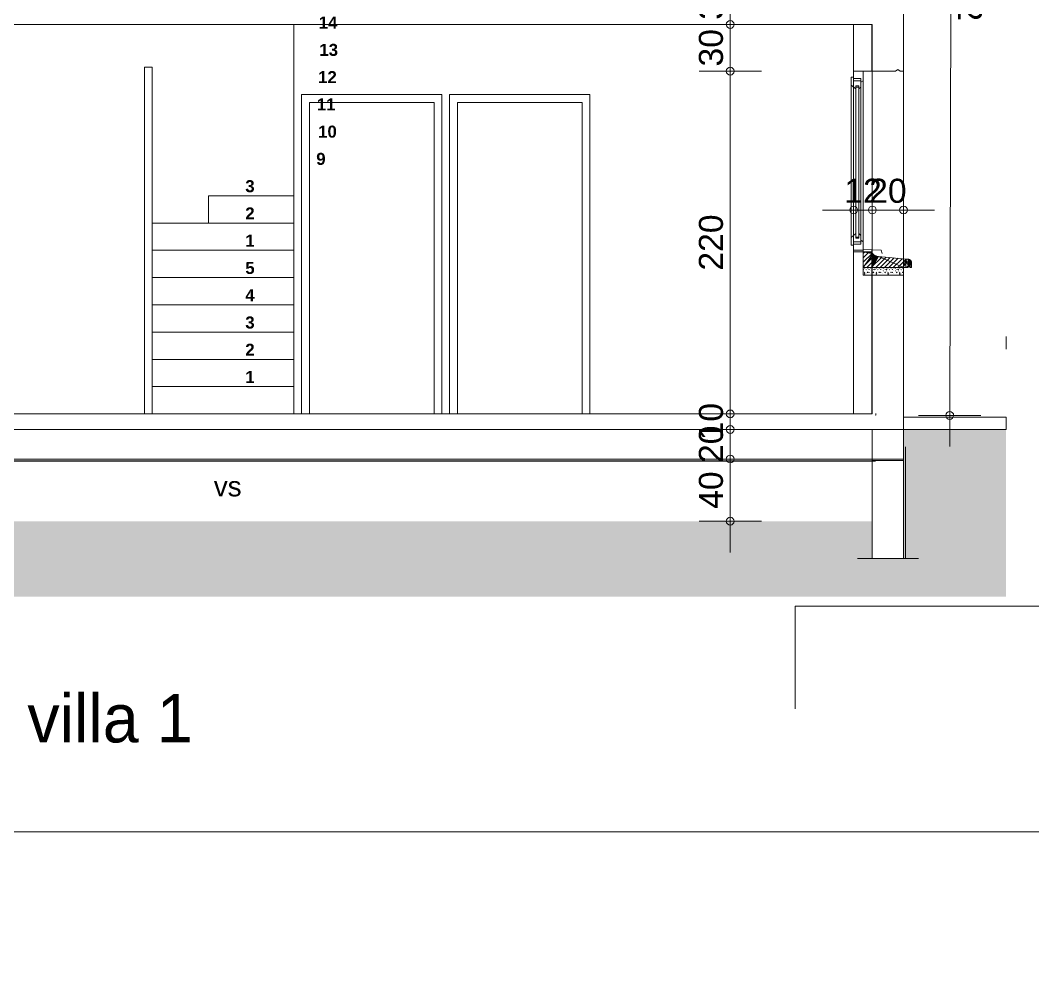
# Model space of a CAD drawing. Header units: metres. Extents: x 1.8 to 67.5, y -52.8 to -10.8.
# Drawn here: x 35.48 to 41.98, y -40.18 to -33.99 of the extents above; entities that cross this region are included whole.
import ezdxf
from ezdxf.enums import TextEntityAlignment as Align
from ezdxf.lldxf.tags import DXFTag

# ---------------------------------------------------------------- set-up
doc = ezdxf.new("R2010")
doc.units = ezdxf.units.M
doc.header["$MEASUREMENT"] = 0
for name, color, linetype in [('Calque commun', 7, 'Continuous'), ('Cotations', 7, 'Continuous'), ('Textes', 7, 'Continuous')]:
    doc.layers.add(name, color=color, linetype=linetype)
doc.styles.add('Arial10', font='arial.ttf', dxfattribs={"height": 0.127566})
doc.styles.add('Arial11', font='arialbd.ttf', dxfattribs={"height": 0.077267})
doc.styles.add('Arial9', font='arial.ttf', dxfattribs={"height": 0.154626})
doc.styles.add('Century Gothic10', font='GOTHIC.TTF', dxfattribs={"height": 0.310302})
tags = doc.linetypes.add('HIDDEN', pattern=[0.375, 0.25, -0.125]).pattern_tags.tags
tags[6:7] = [DXFTag(74, 4), DXFTag(75, 0), DXFTag(340, '0'), DXFTag(46, 1.0), DXFTag(50, 0.0), DXFTag(44, 0.0), DXFTag(45, 0.0)]
tags[4:5] = [DXFTag(74, 4), DXFTag(75, 0), DXFTag(340, '0'), DXFTag(46, 1.0), DXFTag(50, 0.0), DXFTag(44, 0.0), DXFTag(45, 0.0)]
tags = doc.linetypes.add('HIDDENX2', pattern=[0.75, 0.5, -0.25]).pattern_tags.tags
tags[6:7] = [DXFTag(74, 4), DXFTag(75, 0), DXFTag(340, '0'), DXFTag(46, 1.0), DXFTag(50, 0.0), DXFTag(44, 0.0), DXFTag(45, 0.0)]
tags[4:5] = [DXFTag(74, 4), DXFTag(75, 0), DXFTag(340, '0'), DXFTag(46, 1.0), DXFTag(50, 0.0), DXFTag(44, 0.0), DXFTag(45, 0.0)]

# ---------------------------------------------------------------- blocks, each defined once
blk = doc.blocks.new('CARTDCE')
at = {"layer": 'Calque commun', "color": 9, "linetype": 'Continuous', "lineweight": 9}
for p, q in [((20.202, 28.93), (-21.798, 28.93)), ((-21.798, 28.93), (-21.798, 27.609))]:
    blk.add_line(p, q, dxfattribs=at)
blk = doc.blocks.new('new187')
at = {"layer": 'Cotations', "color": 14, "linetype": 'Continuous', "lineweight": 9}
blk.add_arc((0, 0), 0.5, 0, 359.9994, dxfattribs=at)
blk = doc.blocks.new('new188')
at = {"layer": 'Cotations', "color": 14, "linetype": 'Continuous', "lineweight": 9}
blk.add_arc((0, 0), 0.5, 0, 359.9994, dxfattribs=at)
blk = doc.blocks.new('DimLine57553')
at = {"layer": 'Cotations', "color": 14, "linetype": 'Continuous', "lineweight": 9}
for p, q in [((40.0393, -33.7121), (40.0393, -33.5121)), ((40.2393, -33.7121), (39.8393, -33.7121)), ((40.0393, -34.0121), (40.0393, -33.7121)), ((40.2393, -34.0121), (39.8393, -34.0121)), ((40.0393, -34.0121), (40.0393, -34.2121))]:
    blk.add_line(p, q, dxfattribs=at)
at = {"layer": 'Cotations', "color": 14, "linetype": 'Continuous', "lineweight": 9, "xscale": 0.05000000074505806, "yscale": 0.05000000074505806, "zscale": 0.05000000074505806}
for name, p, rotation in [('new188', (40.0393, -33.7121), -90.00000000000001), ('new187', (40.0393, -34.0121), 90)]:
    blk.add_blockref(name, p, dxfattribs=dict(at, rotation=rotation))
at = {"layer": 'Cotations', "color": 7, "linetype": 'Continuous', "lineweight": 9, "style": 'Arial9'}
blk.add_text('30', height=0.15463, rotation=90, dxfattribs=at).set_placement((40.0392, -33.8621), align=Align.BOTTOM_CENTER)
blk = doc.blocks.new('new199')
at = {"layer": 'Cotations', "color": 14, "linetype": 'Continuous', "lineweight": 9}
blk.add_arc((0, 0), 0.5, 0, 359.9994, dxfattribs=at)
blk = doc.blocks.new('new200')
at = {"layer": 'Cotations', "color": 14, "linetype": 'Continuous', "lineweight": 9}
blk.add_arc((0, 0), 0.5, 0, 359.9994, dxfattribs=at)
blk = doc.blocks.new('DimLine57592')
at = {"layer": 'Cotations', "color": 14, "linetype": 'Continuous', "lineweight": 9}
for p, q in [((40.0393, -34.0121), (40.0393, -33.8121)), ((40.2393, -34.0121), (39.8393, -34.0121)), ((40.0393, -34.3121), (40.0393, -34.0121)), ((40.2393, -34.3121), (39.8393, -34.3121)), ((40.0393, -34.3121), (40.0393, -34.5121))]:
    blk.add_line(p, q, dxfattribs=at)
at = {"layer": 'Cotations', "color": 14, "linetype": 'Continuous', "lineweight": 9, "xscale": 0.05000000074505806, "yscale": 0.05000000074505806, "zscale": 0.05000000074505806}
for name, p, rotation in [('new200', (40.0393, -34.0121), -90.00000000000001), ('new199', (40.0393, -34.3121), 90)]:
    blk.add_blockref(name, p, dxfattribs=dict(at, rotation=rotation))
at = {"layer": 'Cotations', "color": 7, "linetype": 'Continuous', "lineweight": 9, "style": 'Arial9'}
blk.add_text('30', height=0.15463, rotation=90, dxfattribs=at).set_placement((40.0392, -34.1621), align=Align.BOTTOM_CENTER)
blk = doc.blocks.new('new209')
at = {"layer": 'Cotations', "color": 14, "linetype": 'Continuous', "lineweight": 9}
blk.add_arc((0, 0), 0.5, 0, 359.9994, dxfattribs=at)
blk = doc.blocks.new('new210')
at = {"layer": 'Cotations', "color": 14, "linetype": 'Continuous', "lineweight": 9}
blk.add_arc((0, 0), 0.5, 0, 359.9994, dxfattribs=at)
blk = doc.blocks.new('DimLine57699')
at = {"layer": 'Cotations', "color": 14, "linetype": 'Continuous', "lineweight": 9}
for p, q in [((40.8314, -35.0036), (40.8314, -35.4036)), ((40.9514, -35.0036), (40.9514, -35.4036)), ((40.8314, -35.2036), (40.6314, -35.2036)), ((40.8314, -35.2036), (40.9514, -35.2036)), ((40.9514, -35.2036), (41.1514, -35.2036))]:
    blk.add_line(p, q, dxfattribs=at)
at = {"layer": 'Cotations', "color": 14, "linetype": 'Continuous', "lineweight": 9, "extrusion": (0, 0, -1), "xscale": 0.05000000074505806, "yscale": 0.05000000074505806, "zscale": 0.05000000074505806, "rotation": 180}
blk.add_blockref('new209', (-40.8314, -35.2036), dxfattribs=at)
at = {"layer": 'Cotations', "color": 14, "linetype": 'Continuous', "lineweight": 9, "extrusion": (0, 0, -1), "xscale": 0.05000000074505806, "yscale": 0.05000000074505806, "zscale": 0.05000000074505806}
blk.add_blockref('new210', (-40.9514, -35.2036), dxfattribs=at)
at = {"layer": 'Cotations', "color": 7, "linetype": 'Continuous', "lineweight": 9, "style": 'Arial9'}
blk.add_text('12', height=0.15463, dxfattribs=at).set_placement((40.8914, -35.2036), align=Align.BOTTOM_CENTER)
blk = doc.blocks.new('new211')
at = {"layer": 'Cotations', "color": 14, "linetype": 'Continuous', "lineweight": 9}
blk.add_arc((0, 0), 0.5, 0, 359.9994, dxfattribs=at)
blk = doc.blocks.new('new212')
at = {"layer": 'Cotations', "color": 14, "linetype": 'Continuous', "lineweight": 9}
blk.add_arc((0, 0), 0.5, 0, 359.9994, dxfattribs=at)
blk = doc.blocks.new('DimLine57705')
at = {"layer": 'Cotations', "color": 14, "linetype": 'Continuous', "lineweight": 9}
for p, q in [((40.9514, -35.0036), (40.9514, -35.4036)), ((41.1514, -35.0036), (41.1514, -35.4036)), ((40.9514, -35.2036), (40.7514, -35.2036)), ((40.9514, -35.2036), (41.1514, -35.2036)), ((41.1514, -35.2036), (41.3514, -35.2036))]:
    blk.add_line(p, q, dxfattribs=at)
at = {"layer": 'Cotations', "color": 14, "linetype": 'Continuous', "lineweight": 9, "extrusion": (0, 0, -1), "xscale": 0.05000000074505806, "yscale": 0.05000000074505806, "zscale": 0.05000000074505806, "rotation": 180}
blk.add_blockref('new211', (-40.9514, -35.2036), dxfattribs=at)
at = {"layer": 'Cotations', "color": 14, "linetype": 'Continuous', "lineweight": 9, "extrusion": (0, 0, -1), "xscale": 0.05000000074505806, "yscale": 0.05000000074505806, "zscale": 0.05000000074505806}
blk.add_blockref('new212', (-41.1514, -35.2036), dxfattribs=at)
at = {"layer": 'Cotations', "color": 7, "linetype": 'Continuous', "lineweight": 9, "style": 'Arial9'}
blk.add_text('20', height=0.15463, dxfattribs=at).set_placement((41.0514, -35.2036), align=Align.BOTTOM_CENTER)
blk = doc.blocks.new('new213')
at = {"layer": 'Cotations', "color": 14, "linetype": 'Continuous', "lineweight": 9}
blk.add_arc((0, 0), 0.5, 0, 359.9994, dxfattribs=at)
blk = doc.blocks.new('new214')
at = {"layer": 'Cotations', "color": 14, "linetype": 'Continuous', "lineweight": 9}
blk.add_arc((0, 0), 0.5, 0, 359.9994, dxfattribs=at)
blk = doc.blocks.new('DimLine57719')
at = {"layer": 'Cotations', "color": 14, "linetype": 'Continuous', "lineweight": 9}
for p, q in [((40.0393, -36.5121), (40.0393, -36.3121)), ((40.2393, -36.5121), (39.8393, -36.5121)), ((40.0393, -36.6121), (40.0393, -36.5121)), ((40.2393, -36.6121), (39.8393, -36.6121)), ((40.0393, -36.6121), (40.0393, -36.8121))]:
    blk.add_line(p, q, dxfattribs=at)
at = {"layer": 'Cotations', "color": 14, "linetype": 'Continuous', "lineweight": 9, "xscale": 0.05000000074505806, "yscale": 0.05000000074505806, "zscale": 0.05000000074505806}
for name, p, rotation in [('new214', (40.0393, -36.5121), -90.00000000000001), ('new213', (40.0393, -36.6121), 90)]:
    blk.add_blockref(name, p, dxfattribs=dict(at, rotation=rotation))
at = {"layer": 'Cotations', "color": 7, "linetype": 'Continuous', "lineweight": 9, "style": 'Arial9'}
blk.add_text('10', height=0.15463, rotation=90, dxfattribs=at).set_placement((40.0392, -36.5621), align=Align.BOTTOM_CENTER)
blk = doc.blocks.new('new215')
at = {"layer": 'Cotations', "color": 14, "linetype": 'Continuous', "lineweight": 9}
blk.add_arc((0, 0), 0.5, 0, 359.9994, dxfattribs=at)
blk = doc.blocks.new('new216')
at = {"layer": 'Cotations', "color": 14, "linetype": 'Continuous', "lineweight": 9}
blk.add_arc((0, 0), 0.5, 0, 359.9994, dxfattribs=at)
blk = doc.blocks.new('DimLine57725')
at = {"layer": 'Cotations', "color": 14, "linetype": 'Continuous', "lineweight": 9}
for p, q in [((40.0393, -36.6121), (40.0393, -36.4121)), ((40.2393, -36.6121), (39.8393, -36.6121)), ((40.0393, -36.8021), (40.0393, -36.6121)), ((40.2393, -36.8021), (39.8393, -36.8021)), ((40.0393, -36.8021), (40.0393, -37.0021))]:
    blk.add_line(p, q, dxfattribs=at)
at = {"layer": 'Cotations', "color": 14, "linetype": 'Continuous', "lineweight": 9, "xscale": 0.05000000074505806, "yscale": 0.05000000074505806, "zscale": 0.05000000074505806}
for name, p, rotation in [('new216', (40.0393, -36.6121), -90.00000000000001), ('new215', (40.0393, -36.8021), 90)]:
    blk.add_blockref(name, p, dxfattribs=dict(at, rotation=rotation))
at = {"layer": 'Cotations', "color": 7, "linetype": 'Continuous', "lineweight": 9, "style": 'Arial9'}
blk.add_text('20', height=0.15463, rotation=90, dxfattribs=at).set_placement((40.0392, -36.7071), align=Align.BOTTOM_CENTER)
blk = doc.blocks.new('new217')
at = {"layer": 'Cotations', "color": 14, "linetype": 'Continuous', "lineweight": 9}
blk.add_arc((0, 0), 0.5, 0, 359.9994, dxfattribs=at)
blk = doc.blocks.new('new218')
at = {"layer": 'Cotations', "color": 14, "linetype": 'Continuous', "lineweight": 9}
blk.add_arc((0, 0), 0.5, 0, 359.9994, dxfattribs=at)
blk = doc.blocks.new('DimLine57731')
at = {"layer": 'Cotations', "color": 14, "linetype": 'Continuous', "lineweight": 9}
for p, q in [((40.0393, -36.8021), (40.0393, -36.6021)), ((40.2393, -36.8021), (39.8393, -36.8021)), ((40.0393, -37.2009), (40.0393, -36.8021)), ((40.2393, -37.2009), (39.8393, -37.2009)), ((40.0393, -37.2009), (40.0393, -37.4009))]:
    blk.add_line(p, q, dxfattribs=at)
at = {"layer": 'Cotations', "color": 14, "linetype": 'Continuous', "lineweight": 9, "xscale": 0.05000000074505806, "yscale": 0.05000000074505806, "zscale": 0.05000000074505806}
for name, p, rotation in [('new218', (40.0393, -36.8021), -90.00000000000001), ('new217', (40.0393, -37.2009), 90)]:
    blk.add_blockref(name, p, dxfattribs=dict(at, rotation=rotation))
at = {"layer": 'Cotations', "color": 7, "linetype": 'Continuous', "lineweight": 9, "style": 'Arial9'}
blk.add_text('40', height=0.15463, rotation=90, dxfattribs=at).set_placement((40.0392, -37.0015), align=Align.BOTTOM_CENTER)
blk = doc.blocks.new('new219')
at = {"layer": 'Cotations', "color": 14, "linetype": 'Continuous', "lineweight": 9}
blk.add_arc((0, 0), 0.5, 0, 359.9994, dxfattribs=at)
blk = doc.blocks.new('new220')
at = {"layer": 'Cotations', "color": 14, "linetype": 'Continuous', "lineweight": 9}
blk.add_arc((0, 0), 0.5, 0, 359.9994, dxfattribs=at)
blk = doc.blocks.new('DimLine57744')
at = {"layer": 'Cotations', "color": 14, "linetype": 'Continuous', "lineweight": 9}
for p, q in [((40.0393, -36.5121), (40.0393, -36.3121)), ((40.2393, -36.5121), (39.8393, -36.5121)), ((40.0393, -36.6121), (40.0393, -36.5121)), ((40.2393, -36.6121), (39.8393, -36.6121)), ((40.0393, -36.6121), (40.0393, -36.8121))]:
    blk.add_line(p, q, dxfattribs=at)
at = {"layer": 'Cotations', "color": 14, "linetype": 'Continuous', "lineweight": 9, "xscale": 0.05000000074505806, "yscale": 0.05000000074505806, "zscale": 0.05000000074505806}
for name, p, rotation in [('new220', (40.0393, -36.5121), -90.00000000000001), ('new219', (40.0393, -36.6121), 90)]:
    blk.add_blockref(name, p, dxfattribs=dict(at, rotation=rotation))
at = {"layer": 'Cotations', "color": 7, "linetype": 'Continuous', "lineweight": 9, "style": 'Arial9'}
blk.add_text('10', height=0.15463, rotation=90, dxfattribs=at).set_placement((40.0392, -36.5621), align=Align.BOTTOM_CENTER)
blk = doc.blocks.new('new221')
at = {"layer": 'Cotations', "color": 14, "linetype": 'Continuous', "lineweight": 9}
blk.add_arc((0, 0), 0.5, 0, 359.9994, dxfattribs=at)
blk = doc.blocks.new('new222')
at = {"layer": 'Cotations', "color": 14, "linetype": 'Continuous', "lineweight": 9}
blk.add_arc((0, 0), 0.5, 0, 359.9994, dxfattribs=at)
blk = doc.blocks.new('DimLine57750')
at = {"layer": 'Cotations', "color": 14, "linetype": 'Continuous', "lineweight": 9}
for p, q in [((40.0393, -36.5121), (40.0393, -36.3121)), ((40.2393, -36.5121), (39.8393, -36.5121)), ((40.0393, -36.6121), (40.0393, -36.5121)), ((40.2393, -36.6121), (39.8393, -36.6121)), ((40.0393, -36.6121), (40.0393, -36.8121))]:
    blk.add_line(p, q, dxfattribs=at)
at = {"layer": 'Cotations', "color": 14, "linetype": 'Continuous', "lineweight": 9, "xscale": 0.05000000074505806, "yscale": 0.05000000074505806, "zscale": 0.05000000074505806}
for name, p, rotation in [('new222', (40.0393, -36.5121), -90.00000000000001), ('new221', (40.0393, -36.6121), 90)]:
    blk.add_blockref(name, p, dxfattribs=dict(at, rotation=rotation))
at = {"layer": 'Cotations', "color": 7, "linetype": 'Continuous', "lineweight": 9, "style": 'Arial9'}
blk.add_text('10', height=0.15463, rotation=90, dxfattribs=at).set_placement((40.0392, -36.5621), align=Align.BOTTOM_CENTER)
blk = doc.blocks.new('new227')
at = {"layer": 'Cotations', "color": 14, "linetype": 'Continuous', "lineweight": 9}
blk.add_arc((0, 0), 0.5, 0, 359.9994, dxfattribs=at)
blk = doc.blocks.new('new228')
at = {"layer": 'Cotations', "color": 14, "linetype": 'Continuous', "lineweight": 9}
blk.add_arc((0, 0), 0.5, 0, 359.9994, dxfattribs=at)
blk = doc.blocks.new('DimLine57787')
at = {"layer": 'Cotations', "color": 14, "linetype": 'Continuous', "lineweight": 9}
for p, q in [((40.0393, -34.3121), (40.0393, -34.1121)), ((40.2393, -34.3121), (39.8393, -34.3121)), ((40.0393, -36.5121), (40.0393, -34.3121)), ((40.2393, -36.5121), (39.8393, -36.5121)), ((40.0393, -36.5121), (40.0393, -36.7121))]:
    blk.add_line(p, q, dxfattribs=at)
at = {"layer": 'Cotations', "color": 14, "linetype": 'Continuous', "lineweight": 9, "xscale": 0.05000000074505806, "yscale": 0.05000000074505806, "zscale": 0.05000000074505806}
for name, p, rotation in [('new228', (40.0393, -34.3121), -90.00000000000001), ('new227', (40.0393, -36.5121), 90)]:
    blk.add_blockref(name, p, dxfattribs=dict(at, rotation=rotation))
at = {"layer": 'Cotations', "color": 7, "linetype": 'Continuous', "lineweight": 9, "style": 'Arial9'}
blk.add_text('220', height=0.15463, rotation=90, dxfattribs=at).set_placement((40.0392, -35.4121), align=Align.BOTTOM_CENTER)
blk = doc.blocks.new('new241')
at = {"layer": 'Cotations', "color": 14, "linetype": 'Continuous', "lineweight": 9}
blk.add_arc((0, 0), 0.5, 0, 359.9994, dxfattribs=at)
blk = doc.blocks.new('new242')
at = {"layer": 'Cotations', "color": 14, "linetype": 'Continuous', "lineweight": 9}
blk.add_arc((0, 0), 0.5, 0, 359.9994, dxfattribs=at)
blk = doc.blocks.new('DimLine57855')
at = {"layer": 'Cotations', "color": 14, "linetype": 'Continuous', "lineweight": 9}
for p, q in [((41.4613, -31.0983), (41.4618, -30.8983)), ((41.2613, -31.0983), (41.6613, -31.0983)), ((41.4613, -31.0983), (41.4482, -36.5221)), ((41.2482, -36.5221), (41.6482, -36.5221)), ((41.4482, -36.5221), (41.4478, -36.7221))]:
    blk.add_line(p, q, dxfattribs=at)
at = {"layer": 'Cotations', "color": 14, "linetype": 'Continuous', "lineweight": 9, "xscale": 0.05000000145180782, "yscale": 0.05000000145180782, "zscale": 0.05000000074505806}
for name, p, rotation in [('new241', (41.4613, -31.0983), -90.13845825380338), ('new242', (41.4482, -36.5221), 89.86154174619664)]:
    blk.add_blockref(name, p, dxfattribs=dict(at, rotation=rotation))
at = {"layer": 'Cotations', "color": 7, "linetype": 'Continuous', "lineweight": 9, "style": 'Arial9'}
blk.add_text('542', height=0.15463, rotation=269.86154, dxfattribs=at).set_placement((41.4548, -33.8102), align=Align.BOTTOM_CENTER)
blk = doc.blocks.new('hatch4')
at = {"layer": 'Calque commun', "color": 7, "linetype": 'Continuous', "lineweight": 9}
for p, q in [((40.9032, -35.4721), (40.8929, -35.4824)), ((40.9314, -35.4721), (40.8929, -35.5107)), ((40.9515, -35.4804), (40.8929, -35.539)), ((40.9659, -35.4943), (40.8929, -35.5673)), ((40.9875, -35.5009), (40.9163, -35.5721)), ((41.0135, -35.5032), (40.9446, -35.5721)), ((41.0392, -35.5057), (40.9729, -35.5721)), ((41.065, -35.5083), (41.0012, -35.5721)), ((41.0907, -35.5109), (41.0294, -35.5721)), ((41.1164, -35.5134), (41.0577, -35.5721)), ((41.1421, -35.516), (41.086, -35.5721)), ((41.1679, -35.5185), (41.1143, -35.5721)), ((41.1918, -35.5228), (41.1426, -35.5721)), ((41.2029, -35.5401), (41.1709, -35.5721)), ((41.2029, -35.5684), (41.1991, -35.5721))]:
    blk.add_line(p, q, dxfattribs=at)
at = {"layer": 'Calque commun', "color": 7, "linetype": 'Continuous', "lineweight": 18}
mesh = blk.add_polyface(dxfattribs=at)
corners = [(41.1928, -35.5234), (41.1861, -35.5645), (41.1945, -35.5247), (40.9514, -35.5721), (40.9574, -35.4877), (40.8929, -35.5721), (41.1664, -35.5184), (41.1664, -35.5721), (41.1833, -35.5656), (41.2029, -35.5721), (41.193, -35.5706), (41.1928, -35.5721), (40.9841, -35.5007), (40.9804, -35.5), (41.1514, -35.5721), (40.9917, -35.501), (41.191, -35.5223), (41.1847, -35.5649), (40.9525, -35.482), (40.9504, -35.4789), (40.8929, -35.4721), (40.9632, -35.4926), (40.9602, -35.4903), (41.1871, -35.5206), (41.2018, -35.5351), (41.2, -35.5312), (41.1808, -35.5692), (41.1814, -35.5678), (41.1808, -35.5721), (41.1807, -35.5706), (40.9664, -35.4946), (40.9486, -35.4756), (40.9471, -35.4721), (41.1989, -35.5294), (41.1976, -35.5277), (41.2029, -35.5392), (41.1904, -35.5656), (41.1915, -35.5665), (41.1851, -35.52), (41.183, -35.5196), (41.1808, -35.5193), (40.9768, -35.4991), (40.9732, -35.4979), (41.1876, -35.5645), (41.189, -35.5649), (40.9697, -35.4964), (41.201, -35.5331), (41.1891, -35.5214), (41.1822, -35.5665), (41.1923, -35.5678), (40.9879, -35.501), (41.2024, -35.5371), (41.1928, -35.5692), (40.9549, -35.485), (41.1961, -35.5261)]
mesh.append_faces([[corners[k] for k in face] for face in [(9, 10, 11)]], dxfattribs={"vtx0": -1, "color": 7})
mesh.append_faces([[corners[k] for k in face] for face in [(0, 1, 2), (3, 4, 5), (16, 17, 0), (24, 1, 51), (33, 1, 25), (38, 17, 23), (6, 8, 40)]], dxfattribs={"vtx0": -1, "vtx1": -1, "color": 7})
mesh.append_faces([[corners[k] for k in face] for face in [(6, 7, 8), (16, 23, 17), (24, 25, 1), (34, 2, 1), (38, 40, 17)]], dxfattribs={"vtx0": -1, "vtx1": -1, "vtx2": -1, "color": 7})
mesh.append_faces([[corners[k] for k in face] for face in [(3, 12, 13), (3, 21, 22), (3, 30, 21), (35, 36, 37), (3, 41, 42), (35, 43, 44), (3, 42, 45), (3, 45, 30), (35, 44, 36), (9, 37, 49), (3, 50, 12), (3, 15, 50), (3, 13, 41), (1, 35, 51), (6, 14, 7), (3, 22, 4)]], dxfattribs={"vtx0": -1, "vtx2": -1, "color": 7})
mesh.append_faces([[corners[k] for k in face] for face in [(3, 14, 15), (18, 19, 20), (26, 27, 7), (33, 34, 1), (19, 31, 20), (8, 17, 40), (17, 1, 0), (27, 48, 7), (6, 15, 14), (49, 52, 9), (1, 43, 35), (20, 5, 53), (29, 26, 7), (4, 53, 5), (53, 18, 20), (9, 35, 37), (48, 8, 7), (52, 10, 9)]], dxfattribs={"vtx1": -1, "vtx2": -1, "color": 7})
mesh.append_faces([[corners[k] for k in face] for face in [(7, 28, 29), (31, 32, 20), (38, 39, 40), (24, 46, 25), (16, 47, 23), (34, 54, 2)]], dxfattribs={"vtx2": -1, "color": 7})
blk = doc.blocks.new('Block58757')
at = {"layer": 'Calque commun', "color": 7, "linetype": 'Continuous', "lineweight": 9}
for p, q in [((40.8938, -35.583), (40.8929, -35.583)), ((40.8929, -35.5862), (40.8938, -35.5862)), ((40.8935, -35.594), (40.8929, -35.5934)), ((40.8929, -35.5946), (40.8935, -35.594)), ((40.8947, -35.5846), (40.8938, -35.583)), ((40.8938, -35.5862), (40.8947, -35.5846)), ((40.9016, -35.5752), (40.9022, -35.5746)), ((40.9022, -35.5759), (40.9016, -35.5752)), ((40.9016, -35.6034), (40.9022, -35.6027)), ((40.9022, -35.604), (40.9016, -35.6034)), ((40.9022, -35.5746), (40.9029, -35.5752)), ((40.9029, -35.5752), (40.9022, -35.5759)), ((40.9022, -35.6027), (40.9029, -35.6034)), ((40.9029, -35.6034), (40.9022, -35.604)), ((40.911, -35.5846), (40.9116, -35.584)), ((40.9116, -35.5852), (40.911, -35.5846)), ((40.911, -35.594), (40.9116, -35.5934)), ((40.9116, -35.5946), (40.911, -35.594)), ((40.9116, -35.584), (40.9122, -35.5846)), ((40.9122, -35.5846), (40.9116, -35.5852)), ((40.9116, -35.5934), (40.9122, -35.594)), ((40.9122, -35.594), (40.9116, -35.5946)), ((40.9191, -35.6034), (40.92, -35.6017)), ((40.92, -35.605), (40.9191, -35.6034)), ((40.92, -35.6017), (40.9219, -35.6017)), ((40.9219, -35.605), (40.92, -35.605)), ((40.9204, -35.5752), (40.921, -35.5746)), ((40.921, -35.5759), (40.9204, -35.5752)), ((40.921, -35.5746), (40.9216, -35.5752)), ((40.9216, -35.5752), (40.921, -35.5759)), ((40.9219, -35.6017), (40.9229, -35.6034)), ((40.9229, -35.6034), (40.9219, -35.605)), ((40.9297, -35.5846), (40.9304, -35.584)), ((40.9304, -35.5852), (40.9297, -35.5846)), ((40.9297, -35.6034), (40.9304, -35.6027)), ((40.9304, -35.604), (40.9297, -35.6034)), ((40.9304, -35.584), (40.931, -35.5846)), ((40.931, -35.5846), (40.9304, -35.5852)), ((40.9304, -35.6027), (40.931, -35.6034)), ((40.931, -35.6034), (40.9304, -35.604)), ((40.9391, -35.5752), (40.9397, -35.5746)), ((40.9397, -35.5759), (40.9391, -35.5752)), ((40.9391, -35.594), (40.9397, -35.5934)), ((40.9397, -35.5946), (40.9391, -35.594)), ((40.9397, -35.5746), (40.9404, -35.5752)), ((40.9404, -35.5752), (40.9397, -35.5759)), ((40.9397, -35.5934), (40.9404, -35.594)), ((40.9404, -35.594), (40.9397, -35.5946)), ((40.9472, -35.5752), (40.9482, -35.5736)), ((40.9482, -35.5769), (40.9472, -35.5752)), ((40.9482, -35.5736), (40.95, -35.5736)), ((40.95, -35.5769), (40.9482, -35.5769)), ((40.9485, -35.594), (40.9491, -35.5934)), ((40.9491, -35.5946), (40.9485, -35.594)), ((40.9491, -35.5934), (40.9497, -35.594)), ((40.9497, -35.594), (40.9491, -35.5946)), ((40.95, -35.5736), (40.951, -35.5752)), ((40.951, -35.5752), (40.95, -35.5769)), ((40.9566, -35.6034), (40.9575, -35.6017)), ((40.9575, -35.605), (40.9566, -35.6034)), ((40.9575, -35.6017), (40.9594, -35.6017)), ((40.9594, -35.605), (40.9575, -35.605)), ((40.9579, -35.5846), (40.9585, -35.584)), ((40.9585, -35.5852), (40.9579, -35.5846)), ((40.9585, -35.584), (40.9591, -35.5846)), ((40.9591, -35.5846), (40.9585, -35.5852)), ((40.9594, -35.6017), (40.9604, -35.6034)), ((40.9604, -35.6034), (40.9594, -35.605)), ((40.966, -35.5846), (40.9669, -35.583)), ((40.9669, -35.5862), (40.966, -35.5846)), ((40.9669, -35.583), (40.9679, -35.583)), ((40.9679, -35.5862), (40.9669, -35.5862)), ((40.9672, -35.594), (40.9679, -35.5934)), ((40.9679, -35.5946), (40.9672, -35.594)), ((40.9688, -35.583), (40.9679, -35.583)), ((40.9679, -35.5862), (40.9688, -35.5862)), ((40.9685, -35.594), (40.9679, -35.5934)), ((40.9679, -35.5946), (40.9685, -35.594)), ((40.9697, -35.5846), (40.9688, -35.583)), ((40.9688, -35.5862), (40.9697, -35.5846)), ((40.9766, -35.5752), (40.9772, -35.5746)), ((40.9772, -35.5759), (40.9766, -35.5752)), ((40.9766, -35.6034), (40.9772, -35.6027)), ((40.9772, -35.604), (40.9766, -35.6034)), ((40.9772, -35.5746), (40.9779, -35.5752)), ((40.9779, -35.5752), (40.9772, -35.5759)), ((40.9772, -35.6027), (40.9779, -35.6034)), ((40.9779, -35.6034), (40.9772, -35.604)), ((40.986, -35.5846), (40.9866, -35.584)), ((40.9866, -35.5852), (40.986, -35.5846)), ((40.986, -35.594), (40.9866, -35.5934)), ((40.9866, -35.5946), (40.986, -35.594)), ((40.9866, -35.584), (40.9872, -35.5846)), ((40.9872, -35.5846), (40.9866, -35.5852)), ((40.9866, -35.5934), (40.9872, -35.594)), ((40.9872, -35.594), (40.9866, -35.5946)), ((40.9941, -35.6034), (40.995, -35.6017)), ((40.995, -35.605), (40.9941, -35.6034)), ((40.995, -35.6017), (40.9969, -35.6017)), ((40.9969, -35.605), (40.995, -35.605)), ((40.9954, -35.5752), (40.996, -35.5746)), ((40.996, -35.5759), (40.9954, -35.5752)), ((40.996, -35.5746), (40.9966, -35.5752)), ((40.9966, -35.5752), (40.996, -35.5759)), ((40.9969, -35.6017), (40.9979, -35.6034)), ((40.9979, -35.6034), (40.9969, -35.605)), ((41.0047, -35.5846), (41.0054, -35.584)), ((41.0054, -35.5852), (41.0047, -35.5846)), ((41.0047, -35.6034), (41.0054, -35.6027)), ((41.0054, -35.604), (41.0047, -35.6034)), ((41.0054, -35.584), (41.006, -35.5846)), ((41.006, -35.5846), (41.0054, -35.5852)), ((41.0054, -35.6027), (41.006, -35.6034)), ((41.006, -35.6034), (41.0054, -35.604)), ((41.0141, -35.5752), (41.0147, -35.5746)), ((41.0147, -35.5759), (41.0141, -35.5752)), ((41.0141, -35.594), (41.0147, -35.5934)), ((41.0147, -35.5946), (41.0141, -35.594)), ((41.0147, -35.5746), (41.0154, -35.5752)), ((41.0154, -35.5752), (41.0147, -35.5759)), ((41.0147, -35.5934), (41.0154, -35.594)), ((41.0154, -35.594), (41.0147, -35.5946)), ((41.0222, -35.5752), (41.0232, -35.5736)), ((41.0232, -35.5769), (41.0222, -35.5752)), ((41.0232, -35.5736), (41.025, -35.5736)), ((41.025, -35.5769), (41.0232, -35.5769)), ((41.0235, -35.594), (41.0241, -35.5934)), ((41.0241, -35.5946), (41.0235, -35.594)), ((41.0241, -35.5934), (41.0247, -35.594)), ((41.0247, -35.594), (41.0241, -35.5946)), ((41.025, -35.5736), (41.026, -35.5752)), ((41.026, -35.5752), (41.025, -35.5769)), ((41.0316, -35.6034), (41.0325, -35.6017)), ((41.0325, -35.605), (41.0316, -35.6034)), ((41.0325, -35.6017), (41.0344, -35.6017)), ((41.0344, -35.605), (41.0325, -35.605)), ((41.0329, -35.5846), (41.0335, -35.584)), ((41.0335, -35.5852), (41.0329, -35.5846)), ((41.0335, -35.584), (41.0341, -35.5846)), ((41.0341, -35.5846), (41.0335, -35.5852)), ((41.0344, -35.6017), (41.0354, -35.6034)), ((41.0354, -35.6034), (41.0344, -35.605)), ((41.041, -35.5846), (41.0419, -35.583)), ((41.0419, -35.5862), (41.041, -35.5846)), ((41.0419, -35.583), (41.0429, -35.583)), ((41.0429, -35.5862), (41.0419, -35.5862)), ((41.0422, -35.594), (41.0429, -35.5934)), ((41.0429, -35.5946), (41.0422, -35.594)), ((41.0438, -35.583), (41.0429, -35.583)), ((41.0429, -35.5862), (41.0438, -35.5862)), ((41.0435, -35.594), (41.0429, -35.5934)), ((41.0429, -35.5946), (41.0435, -35.594)), ((41.0447, -35.5846), (41.0438, -35.583)), ((41.0438, -35.5862), (41.0447, -35.5846)), ((41.0516, -35.5752), (41.0522, -35.5746)), ((41.0522, -35.5759), (41.0516, -35.5752)), ((41.0516, -35.6034), (41.0522, -35.6027)), ((41.0522, -35.604), (41.0516, -35.6034)), ((41.0522, -35.5746), (41.0529, -35.5752)), ((41.0529, -35.5752), (41.0522, -35.5759)), ((41.0522, -35.6027), (41.0529, -35.6034)), ((41.0529, -35.6034), (41.0522, -35.604)), ((41.061, -35.5846), (41.0616, -35.584)), ((41.0616, -35.5852), (41.061, -35.5846)), ((41.061, -35.594), (41.0616, -35.5934)), ((41.0616, -35.5946), (41.061, -35.594)), ((41.0616, -35.584), (41.0622, -35.5846)), ((41.0622, -35.5846), (41.0616, -35.5852)), ((41.0616, -35.5934), (41.0622, -35.594)), ((41.0622, -35.594), (41.0616, -35.5946)), ((41.0691, -35.6034), (41.07, -35.6017)), ((41.07, -35.605), (41.0691, -35.6034)), ((41.07, -35.6017), (41.0719, -35.6017)), ((41.0719, -35.605), (41.07, -35.605)), ((41.0704, -35.5752), (41.071, -35.5746)), ((41.071, -35.5759), (41.0704, -35.5752)), ((41.071, -35.5746), (41.0716, -35.5752)), ((41.0716, -35.5752), (41.071, -35.5759)), ((41.0719, -35.6017), (41.0729, -35.6034)), ((41.0729, -35.6034), (41.0719, -35.605)), ((41.0797, -35.5846), (41.0804, -35.584)), ((41.0804, -35.5852), (41.0797, -35.5846)), ((41.0797, -35.6034), (41.0804, -35.6027)), ((41.0804, -35.604), (41.0797, -35.6034)), ((41.0804, -35.584), (41.081, -35.5846)), ((41.081, -35.5846), (41.0804, -35.5852)), ((41.0804, -35.6027), (41.081, -35.6034)), ((41.081, -35.6034), (41.0804, -35.604)), ((41.0891, -35.5752), (41.0897, -35.5746)), ((41.0897, -35.5759), (41.0891, -35.5752)), ((41.0891, -35.594), (41.0897, -35.5934)), ((41.0897, -35.5946), (41.0891, -35.594)), ((41.0897, -35.5746), (41.0904, -35.5752)), ((41.0904, -35.5752), (41.0897, -35.5759)), ((41.0897, -35.5934), (41.0904, -35.594)), ((41.0904, -35.594), (41.0897, -35.5946)), ((41.0972, -35.5752), (41.0982, -35.5736)), ((41.0982, -35.5769), (41.0972, -35.5752)), ((41.0982, -35.5736), (41.1, -35.5736)), ((41.1, -35.5769), (41.0982, -35.5769)), ((41.0985, -35.594), (41.0991, -35.5934)), ((41.0991, -35.5946), (41.0985, -35.594)), ((41.0991, -35.5934), (41.0997, -35.594)), ((41.0997, -35.594), (41.0991, -35.5946)), ((41.1, -35.5736), (41.101, -35.5752)), ((41.101, -35.5752), (41.1, -35.5769)), ((41.1066, -35.6034), (41.1075, -35.6017)), ((41.1075, -35.605), (41.1066, -35.6034)), ((41.1075, -35.6017), (41.1094, -35.6017)), ((41.1094, -35.605), (41.1075, -35.605)), ((41.1079, -35.5846), (41.1085, -35.584)), ((41.1085, -35.5852), (41.1079, -35.5846)), ((41.1085, -35.584), (41.1091, -35.5846)), ((41.1091, -35.5846), (41.1085, -35.5852)), ((41.1094, -35.6017), (41.1104, -35.6034)), ((41.1104, -35.6034), (41.1094, -35.605)), ((41.116, -35.5846), (41.1169, -35.583)), ((41.1169, -35.5862), (41.116, -35.5846)), ((41.1169, -35.583), (41.1179, -35.583)), ((41.1179, -35.5862), (41.1169, -35.5862)), ((41.1172, -35.594), (41.1179, -35.5934)), ((41.1179, -35.5946), (41.1172, -35.594)), ((41.1188, -35.583), (41.1179, -35.583)), ((41.1179, -35.5862), (41.1188, -35.5862)), ((41.1185, -35.594), (41.1179, -35.5934)), ((41.1179, -35.5946), (41.1185, -35.594)), ((41.1197, -35.5846), (41.1188, -35.583)), ((41.1188, -35.5862), (41.1197, -35.5846)), ((41.1266, -35.5752), (41.1272, -35.5746)), ((41.1272, -35.5759), (41.1266, -35.5752)), ((41.1266, -35.6034), (41.1272, -35.6027)), ((41.1272, -35.604), (41.1266, -35.6034)), ((41.1272, -35.5746), (41.1279, -35.5752)), ((41.1279, -35.5752), (41.1272, -35.5759)), ((41.1272, -35.6027), (41.1279, -35.6034)), ((41.1279, -35.6034), (41.1272, -35.604)), ((41.136, -35.5846), (41.1366, -35.584)), ((41.1366, -35.5852), (41.136, -35.5846)), ((41.136, -35.594), (41.1366, -35.5934)), ((41.1366, -35.5946), (41.136, -35.594)), ((41.1366, -35.584), (41.1372, -35.5846)), ((41.1372, -35.5846), (41.1366, -35.5852)), ((41.1366, -35.5934), (41.1372, -35.594)), ((41.1372, -35.594), (41.1366, -35.5946)), ((41.1441, -35.6034), (41.145, -35.6017)), ((41.145, -35.605), (41.1441, -35.6034)), ((41.145, -35.6017), (41.1469, -35.6017)), ((41.1469, -35.605), (41.145, -35.605)), ((41.1454, -35.5752), (41.146, -35.5746)), ((41.146, -35.5759), (41.1454, -35.5752)), ((41.146, -35.5746), (41.1466, -35.5752)), ((41.1466, -35.5752), (41.146, -35.5759)), ((41.1469, -35.6017), (41.1479, -35.6034)), ((41.1479, -35.6034), (41.1469, -35.605)), ((40.9004, -35.6127), (40.9013, -35.6111)), ((40.9013, -35.6144), (40.9004, -35.6127)), ((40.9013, -35.6111), (40.9032, -35.6111)), ((40.9032, -35.6144), (40.9013, -35.6144)), ((40.9032, -35.6111), (40.9041, -35.6127)), ((40.9041, -35.6127), (40.9032, -35.6144)), ((40.911, -35.6127), (40.9116, -35.6121)), ((40.9116, -35.6134), (40.911, -35.6127)), ((40.911, -35.6221), (40.9116, -35.6215)), ((40.9116, -35.6121), (40.9122, -35.6127)), ((40.9122, -35.6127), (40.9116, -35.6134)), ((40.9116, -35.6215), (40.9122, -35.6221)), ((40.9285, -35.6221), (40.9294, -35.6205)), ((40.9294, -35.6205), (40.9313, -35.6205)), ((40.9313, -35.6205), (40.9322, -35.6221)), ((40.9391, -35.6127), (40.9397, -35.6121)), ((40.9397, -35.6134), (40.9391, -35.6127)), ((40.9397, -35.6121), (40.9404, -35.6127)), ((40.9404, -35.6127), (40.9397, -35.6134)), ((40.9579, -35.6127), (40.9585, -35.6121)), ((40.9585, -35.6134), (40.9579, -35.6127)), ((40.9585, -35.6121), (40.9591, -35.6127)), ((40.9591, -35.6127), (40.9585, -35.6134)), ((40.9754, -35.6127), (40.9763, -35.6111)), ((40.9763, -35.6144), (40.9754, -35.6127)), ((40.9763, -35.6111), (40.9782, -35.6111)), ((40.9782, -35.6144), (40.9763, -35.6144)), ((40.9782, -35.6111), (40.9791, -35.6127)), ((40.9791, -35.6127), (40.9782, -35.6144)), ((40.986, -35.6127), (40.9866, -35.6121)), ((40.9866, -35.6134), (40.986, -35.6127)), ((40.986, -35.6221), (40.9866, -35.6215)), ((40.9866, -35.6121), (40.9872, -35.6127)), ((40.9872, -35.6127), (40.9866, -35.6134)), ((40.9866, -35.6215), (40.9872, -35.6221)), ((41.0035, -35.6221), (41.0044, -35.6205)), ((41.0044, -35.6205), (41.0063, -35.6205)), ((41.0063, -35.6205), (41.0072, -35.6221)), ((41.0141, -35.6127), (41.0147, -35.6121)), ((41.0147, -35.6134), (41.0141, -35.6127)), ((41.0147, -35.6121), (41.0154, -35.6127)), ((41.0154, -35.6127), (41.0147, -35.6134)), ((41.0329, -35.6127), (41.0335, -35.6121)), ((41.0335, -35.6134), (41.0329, -35.6127)), ((41.0335, -35.6121), (41.0341, -35.6127)), ((41.0341, -35.6127), (41.0335, -35.6134)), ((41.0504, -35.6127), (41.0513, -35.6111)), ((41.0513, -35.6144), (41.0504, -35.6127)), ((41.0513, -35.6111), (41.0532, -35.6111)), ((41.0532, -35.6144), (41.0513, -35.6144)), ((41.0532, -35.6111), (41.0541, -35.6127)), ((41.0541, -35.6127), (41.0532, -35.6144)), ((41.061, -35.6127), (41.0616, -35.6121)), ((41.0616, -35.6134), (41.061, -35.6127)), ((41.061, -35.6221), (41.0616, -35.6215)), ((41.0616, -35.6121), (41.0622, -35.6127)), ((41.0622, -35.6127), (41.0616, -35.6134)), ((41.0616, -35.6215), (41.0622, -35.6221)), ((41.0785, -35.6221), (41.0794, -35.6205)), ((41.0794, -35.6205), (41.0813, -35.6205)), ((41.0813, -35.6205), (41.0822, -35.6221)), ((41.0891, -35.6127), (41.0897, -35.6121)), ((41.0897, -35.6134), (41.0891, -35.6127)), ((41.0897, -35.6121), (41.0904, -35.6127)), ((41.0904, -35.6127), (41.0897, -35.6134)), ((41.1079, -35.6127), (41.1085, -35.6121)), ((41.1085, -35.6134), (41.1079, -35.6127)), ((41.1085, -35.6121), (41.1091, -35.6127)), ((41.1091, -35.6127), (41.1085, -35.6134)), ((41.1254, -35.6127), (41.1263, -35.6111)), ((41.1263, -35.6144), (41.1254, -35.6127)), ((41.1263, -35.6111), (41.1282, -35.6111)), ((41.1282, -35.6144), (41.1263, -35.6144)), ((41.1282, -35.6111), (41.1291, -35.6127)), ((41.1291, -35.6127), (41.1282, -35.6144)), ((41.136, -35.6127), (41.1366, -35.6121)), ((41.1366, -35.6134), (41.136, -35.6127)), ((41.136, -35.6221), (41.1366, -35.6215)), ((41.1366, -35.6121), (41.1372, -35.6127)), ((41.1372, -35.6127), (41.1366, -35.6134)), ((41.1366, -35.6215), (41.1372, -35.6221))]:
    blk.add_line(p, q, dxfattribs=at)
blk = doc.blocks.new('pattern4')
at = {"layer": 'Calque commun', "color": 0, "linetype": 'ByBlock', "lineweight": -2}
blk.add_blockref('Block58757', (0, 0), dxfattribs=at)
at = {"layer": 'Calque commun', "color": 7, "linetype": 'Continuous', "lineweight": 18}
mesh = blk.add_polyface(dxfattribs=at)
corners = [(40.8929, -35.5721), (40.8929, -35.6221), (41.1514, -35.6221), (41.1514, -35.5721)]
mesh.append_faces([[corners[k] for k in face] for face in [(0, 1, 2, 3)]], dxfattribs={"color": 7})

msp = doc.modelspace()

# ---------------------------------------------------------------- hatches: boundary and pattern name
at = {"layer": 'Calque commun', "linetype": 'Continuous', "lineweight": 18}
msp.add_hatch(color=9, dxfattribs=at).paths.add_polyline_path([(41.8099, -37.6844), (41.8099, -36.6121), (41.1514, -36.6121), (41.1514, -37.2171), (41.1514, -37.4411), (40.9514, -37.4411), (40.9514, -37.2021), (32.3497, -37.2021), (32.3497, -37.4411), (32.1497, -37.4411), (32.1497, -36.7621), (31.4709, -36.7621), (31.4709, -37.6844)])

# ---------------------------------------------------------------- linework, layer by layer
at = {"layer": 'Calque commun', "color": 7, "linetype": 'Continuous', "lineweight": 18}
for p, q in [((41.1514, -34.3121), (41.1514, -33.6704)), ((32.3497, -34.0121), (40.9514, -34.0121)), ((34.8359, -34.0121), (40.4811, -34.0121)), ((40.8314, -34.0121), (40.8314, -34.3121)), ((40.9514, -34.3121), (40.9514, -34.0121)), ((41.1146, -34.3007), (41.0996, -34.3121)), ((41.1296, -34.3121), (41.1146, -34.3007)), ((40.9548, -34.3121), (40.8314, -34.3121)), ((41.0996, -34.3121), (40.9514, -34.3121)), ((41.1296, -34.3121), (41.1514, -34.3121)), ((40.8314, -35.4621), (40.8929, -35.4621)), ((40.8314, -35.4621), (40.8314, -36.5121)), ((40.9514, -36.5121), (40.9514, -35.6221)), ((41.1514, -36.5321), (41.1514, -35.6221)), ((41.8099, -36.0956), (41.8099, -36.0156)), ((40.9514, -36.5121), (32.4697, -36.5121)), ((41.1514, -36.5321), (41.8099, -36.5321)), ((41.1514, -36.544), (41.1514, -36.6121)), ((41.8099, -36.6121), (41.8099, -36.5321)), ((41.1514, -36.6121), (32.1497, -36.6121)), ((40.9514, -36.8021), (40.9514, -36.6121)), ((41.1514, -36.6121), (41.1514, -37.4411)), ((40.9514, -36.8021), (32.1497, -36.8021)), ((41.1514, -36.8021), (40.8513, -36.8021)), ((40.9514, -37.4411), (40.9514, -36.8021)), ((40.9514, -36.8123), (41.1514, -36.8123))]:
    msp.add_line(p, q, dxfattribs=at)
at = {"layer": 'Calque commun', "color": 3, "linetype": 'ByBlock', "lineweight": -2}
for p, q in [((40.9514, -34.3121), (40.9514, -34.0121)), ((40.9514, -36.5121), (40.9514, -35.4571)), ((32.3691, -36.813), (40.9708, -36.813))]:
    msp.add_line(p, q, dxfattribs=at)
at = {"layer": 'Calque commun', "color": 7, "linetype": 'Continuous', "lineweight": 9}
for p, q in [((41.1146, -34.3007), (41.1146, -34.3007)), ((40.8148, -34.3516), (40.8314, -34.3516)), ((40.8148, -34.4016), (40.8148, -34.3516)), ((40.8314, -34.3121), (40.9514, -34.3121)), ((40.8314, -34.3121), (40.9514, -34.3121)), ((40.9548, -34.3121), (40.8314, -34.3121)), ((40.8314, -34.3586), (40.8314, -34.3121)), ((40.8314, -34.3516), (40.8314, -34.3736)), ((40.8779, -34.3586), (40.8314, -34.3586)), ((40.8779, -34.3736), (40.8779, -34.3586)), ((40.8929, -34.3121), (40.8929, -35.4721)), ((40.8929, -34.3586), (40.8929, -34.3736)), ((40.9514, -34.3121), (40.9514, -35.4592)), ((41.1514, -34.3121), (41.1514, -36.544)), ((41.1514, -34.3121), (41.1514, -35.5169)), ((40.8456, -34.426), (40.8148, -34.4016)), ((40.8148, -34.4016), (40.8148, -35.3791)), ((40.8314, -34.3736), (40.8779, -34.3736)), ((40.8656, -34.4063), (40.8456, -34.4063)), ((40.8456, -34.4063), (40.8456, -34.426)), ((40.8456, -34.4063), (40.8456, -35.3844)), ((40.8656, -34.4144), (40.8456, -34.4144)), ((40.8656, -34.4144), (40.8656, -34.4063)), ((40.8656, -34.4063), (40.8656, -35.3844)), ((40.8779, -34.4144), (40.8656, -34.4259)), ((40.8656, -34.4259), (40.8656, -34.4144)), ((40.8929, -34.3736), (40.8779, -34.3836)), ((40.8779, -34.3836), (40.8779, -34.3736)), ((40.8779, -34.3736), (40.8779, -34.4144)), ((40.8779, -34.4144), (40.8779, -35.3664)), ((40.8456, -35.3548), (40.8148, -35.3791)), ((40.8148, -35.3791), (40.8148, -35.4291)), ((40.8314, -35.4621), (40.8314, -35.4071)), ((40.8314, -35.4071), (40.8779, -35.4071)), ((40.8656, -35.3785), (40.8456, -35.3785)), ((40.8656, -35.3844), (40.8456, -35.3844)), ((40.8779, -35.3664), (40.8656, -35.3548)), ((40.8779, -35.4071), (40.8779, -35.3664)), ((40.8779, -35.4221), (40.8779, -35.3943)), ((40.8929, -35.4071), (40.8779, -35.3971)), ((40.8779, -35.4071), (40.8779, -35.4221)), ((40.8148, -35.4291), (40.8314, -35.4291)), ((40.8314, -35.4221), (40.8779, -35.4221)), ((40.8779, -35.4221), (40.8314, -35.4221)), ((40.8329, -35.4721), (40.9514, -35.4721)), ((40.8329, -35.4721), (40.9514, -35.4721)), ((41.0091, -35.4621), (40.8929, -35.4571)), ((40.9514, -35.4721), (40.9471, -35.4721)), ((40.9514, -35.4721), (40.9514, -35.4721)), ((41.0091, -35.4621), (41.0141, -35.4815)), ((41.1664, -35.5721), (41.1514, -35.5721)), ((40.9742, -36.5204), (40.9722, -36.5204)), ((41.1514, -36.6121), (41.8105, -36.6121))]:
    msp.add_line(p, q, dxfattribs=at)
at = {"layer": 'Calque commun', "color": 13, "linetype": 'Continuous', "lineweight": 9}
msp.add_line((40.9742, -36.5204), (40.9742, -36.5102), dxfattribs=at)
at = {"layer": 'Calque commun', "color": 7, "linetype": 'HIDDEN', "lineweight": 18}
msp.add_line((41.1641, -36.7242), (41.1641, -37.4411), dxfattribs=at)
at = {"layer": 'Calque commun', "color": 7, "linetype": 'HIDDENX2', "lineweight": 18}
msp.add_line((41.2474, -37.4411), (40.8553, -37.4411), dxfattribs=at)
at = {"layer": 'Cotations', "color": 7, "linetype": 'Continuous', "lineweight": 9}
msp.add_line((51.4434, -39.1947), (1.7636, -39.1947), dxfattribs=at)

# ---------------------------------------------------------------- block references
at = {"layer": 'Calque commun', "color": 0, "linetype": 'ByBlock', "lineweight": -2}
for name in ['hatch4', 'pattern4']:
    msp.add_blockref(name, (0, 0), dxfattribs=at)
at = {"layer": 'Calque commun', "color": 0, "linetype": 'ByBlock', "lineweight": -2, "xscale": 0.5, "yscale": 0.5, "zscale": 0.5}
msp.add_blockref('CARTDCE', (51.3562, -52.2103), dxfattribs=at)
at = {"layer": 'Cotations', "color": 14, "linetype": 'Continuous', "lineweight": 9}
for name in ['DimLine57855', 'DimLine57553', 'DimLine57592', 'DimLine57787', 'DimLine57699', 'DimLine57705', 'DimLine57719', 'DimLine57744', 'DimLine57750', 'DimLine57725', 'DimLine57731']:
    msp.add_blockref(name, (0, 0), dxfattribs=at)

# ---------------------------------------------------------------- texts
at = {"layer": 'Calque commun', "color": 5, "linetype": 'ByBlock', "lineweight": -2, "style": 'Arial11'}
for s, height, p in [('14', 0.07727, (37.3985, -34.0621)), ('13', 0.07727, (37.4025, -34.2371)), ('12', 0.07727, (37.3945, -34.4121)), ('11', 0.07727, (37.3866, -34.5871)), ('10', 0.07727, (37.3945, -34.7621)), ('9', 0.0773, (37.3826, -34.9371)), ('3', 0.0773, (36.9272, -35.1121)), ('2', 0.0773, (36.9272, -35.2871)), ('1', 0.0773, (36.9272, -35.4621)), ('5', 0.0773, (36.9272, -35.6371)), ('4', 0.0773, (36.9272, -35.8121)), ('3', 0.0773, (36.9272, -35.9871)), ('2', 0.0773, (36.9272, -36.1621)), ('1', 0.0773, (36.9272, -36.3371))]:
    msp.add_text(s, height=height, dxfattribs=at).set_placement(p, align=Align.BOTTOM_LEFT)
at = {"layer": 'Textes', "color": 3, "linetype": 'ByBlock', "lineweight": -2, "style": 'Arial10'}
msp.add_text('vs', height=0.12757, dxfattribs=at).set_placement((36.7253, -37.0797), align=Align.BOTTOM_LEFT)
at = {"layer": 'Textes', "color": 5, "linetype": 'ByBlock', "lineweight": -2, "style": 'Century Gothic10'}
msp.add_text('villa 1', height=0.3103, dxfattribs=at).set_placement((35.5287, -38.714), align=Align.BOTTOM_LEFT)

# ---------------------------------------------------------------- meshes
at = {"layer": 'Calque commun', "color": 7, "linetype": 'Continuous', "lineweight": 9}
mesh = msp.add_polyface(dxfattribs=at)
corners = [(61.7636, -10.7659), (1.7636, -10.7659), (1.7636, -52.7659), (61.7636, -52.7659)]
mesh.append_faces([[corners[k] for k in face] for face in [(0, 1, 2, 3)]], dxfattribs={"color": 7})
at = {"layer": 'Calque commun', "color": 20, "linetype": 'Continuous', "lineweight": 9}
mesh = msp.add_polyface(dxfattribs=at)
corners = [(37.2385, -34.0121), (40.8314, -34.0121), (40.8314, -36.5121), (37.2385, -36.5121)]
mesh.append_faces([[corners[k] for k in face] for face in [(0, 1, 2, 3)]], dxfattribs={"color": 20})
mesh = msp.add_polyface(dxfattribs=at)
corners = [(36.3298, -34.2871), (36.2798, -34.2871), (36.2798, -36.5121), (36.3298, -36.5121)]
mesh.append_faces([[corners[k] for k in face] for face in [(0, 1, 2, 3)]], dxfattribs={"color": 20})
mesh = msp.add_polyface(dxfattribs=at)
corners = [(38.1885, -34.4621), (37.2885, -34.4621), (37.2885, -36.5121), (38.1885, -36.5121)]
mesh.append_faces([[corners[k] for k in face] for face in [(0, 1, 2, 3)]], dxfattribs={"color": 20})
mesh = msp.add_polyface(dxfattribs=at)
corners = [(39.1385, -34.4621), (38.2385, -34.4621), (38.2385, -36.5121), (39.1385, -36.5121)]
mesh.append_faces([[corners[k] for k in face] for face in [(0, 1, 2, 3)]], dxfattribs={"color": 20})
mesh = msp.add_polyface(dxfattribs=at)
corners = [(36.6918, -35.1121), (37.2385, -35.1121), (37.2385, -35.2871), (36.6918, -35.2871)]
mesh.append_faces([[corners[k] for k in face] for face in [(0, 1, 2, 3)]], dxfattribs={"color": 20})
mesh = msp.add_polyface(dxfattribs=at)
corners = [(37.2385, -35.2871), (36.3298, -35.2871), (36.3298, -35.4621), (37.2385, -35.4621)]
mesh.append_faces([[corners[k] for k in face] for face in [(0, 1, 2, 3)]], dxfattribs={"color": 20})
mesh = msp.add_polyface(dxfattribs=at)
corners = [(37.2385, -35.4621), (36.3298, -35.4621), (36.3298, -35.6371), (37.2385, -35.6371)]
mesh.append_faces([[corners[k] for k in face] for face in [(0, 1, 2, 3)]], dxfattribs={"color": 20})
mesh = msp.add_polyface(dxfattribs=at)
corners = [(37.2385, -35.6371), (36.3298, -35.6371), (36.3298, -35.8121), (37.2385, -35.8121)]
mesh.append_faces([[corners[k] for k in face] for face in [(0, 1, 2, 3)]], dxfattribs={"color": 20})
mesh = msp.add_polyface(dxfattribs=at)
corners = [(37.2385, -35.8121), (36.3298, -35.8121), (36.3298, -35.9871), (37.2385, -35.9871)]
mesh.append_faces([[corners[k] for k in face] for face in [(0, 1, 2, 3)]], dxfattribs={"color": 20})
mesh = msp.add_polyface(dxfattribs=at)
corners = [(37.2385, -35.9871), (36.3298, -35.9871), (36.3298, -36.1621), (37.2385, -36.1621)]
mesh.append_faces([[corners[k] for k in face] for face in [(0, 1, 2, 3)]], dxfattribs={"color": 20})
mesh = msp.add_polyface(dxfattribs=at)
corners = [(37.2385, -36.1621), (36.3298, -36.1621), (36.3298, -36.3371), (37.2385, -36.3371)]
mesh.append_faces([[corners[k] for k in face] for face in [(0, 1, 2, 3)]], dxfattribs={"color": 20})
mesh = msp.add_polyface(dxfattribs=at)
corners = [(37.2385, -36.3371), (36.3298, -36.3371), (36.3298, -36.5121), (37.2385, -36.5121)]
mesh.append_faces([[corners[k] for k in face] for face in [(0, 1, 2, 3)]], dxfattribs={"color": 20})
at = {"layer": 'Cotations', "color": 20, "linetype": 'Continuous', "lineweight": 9}
mesh = msp.add_polyface(dxfattribs=at)
corners = [(38.1385, -34.5121), (37.3385, -34.5121), (37.3385, -36.5121), (38.1385, -36.5121)]
mesh.append_faces([[corners[k] for k in face] for face in [(0, 1, 2, 3)]], dxfattribs={"color": 20})
mesh = msp.add_polyface(dxfattribs=at)
corners = [(39.0885, -34.5121), (38.2885, -34.5121), (38.2885, -36.5121), (39.0885, -36.5121)]
mesh.append_faces([[corners[k] for k in face] for face in [(0, 1, 2, 3)]], dxfattribs={"color": 20})

doc.saveas('drawing.dxf')
